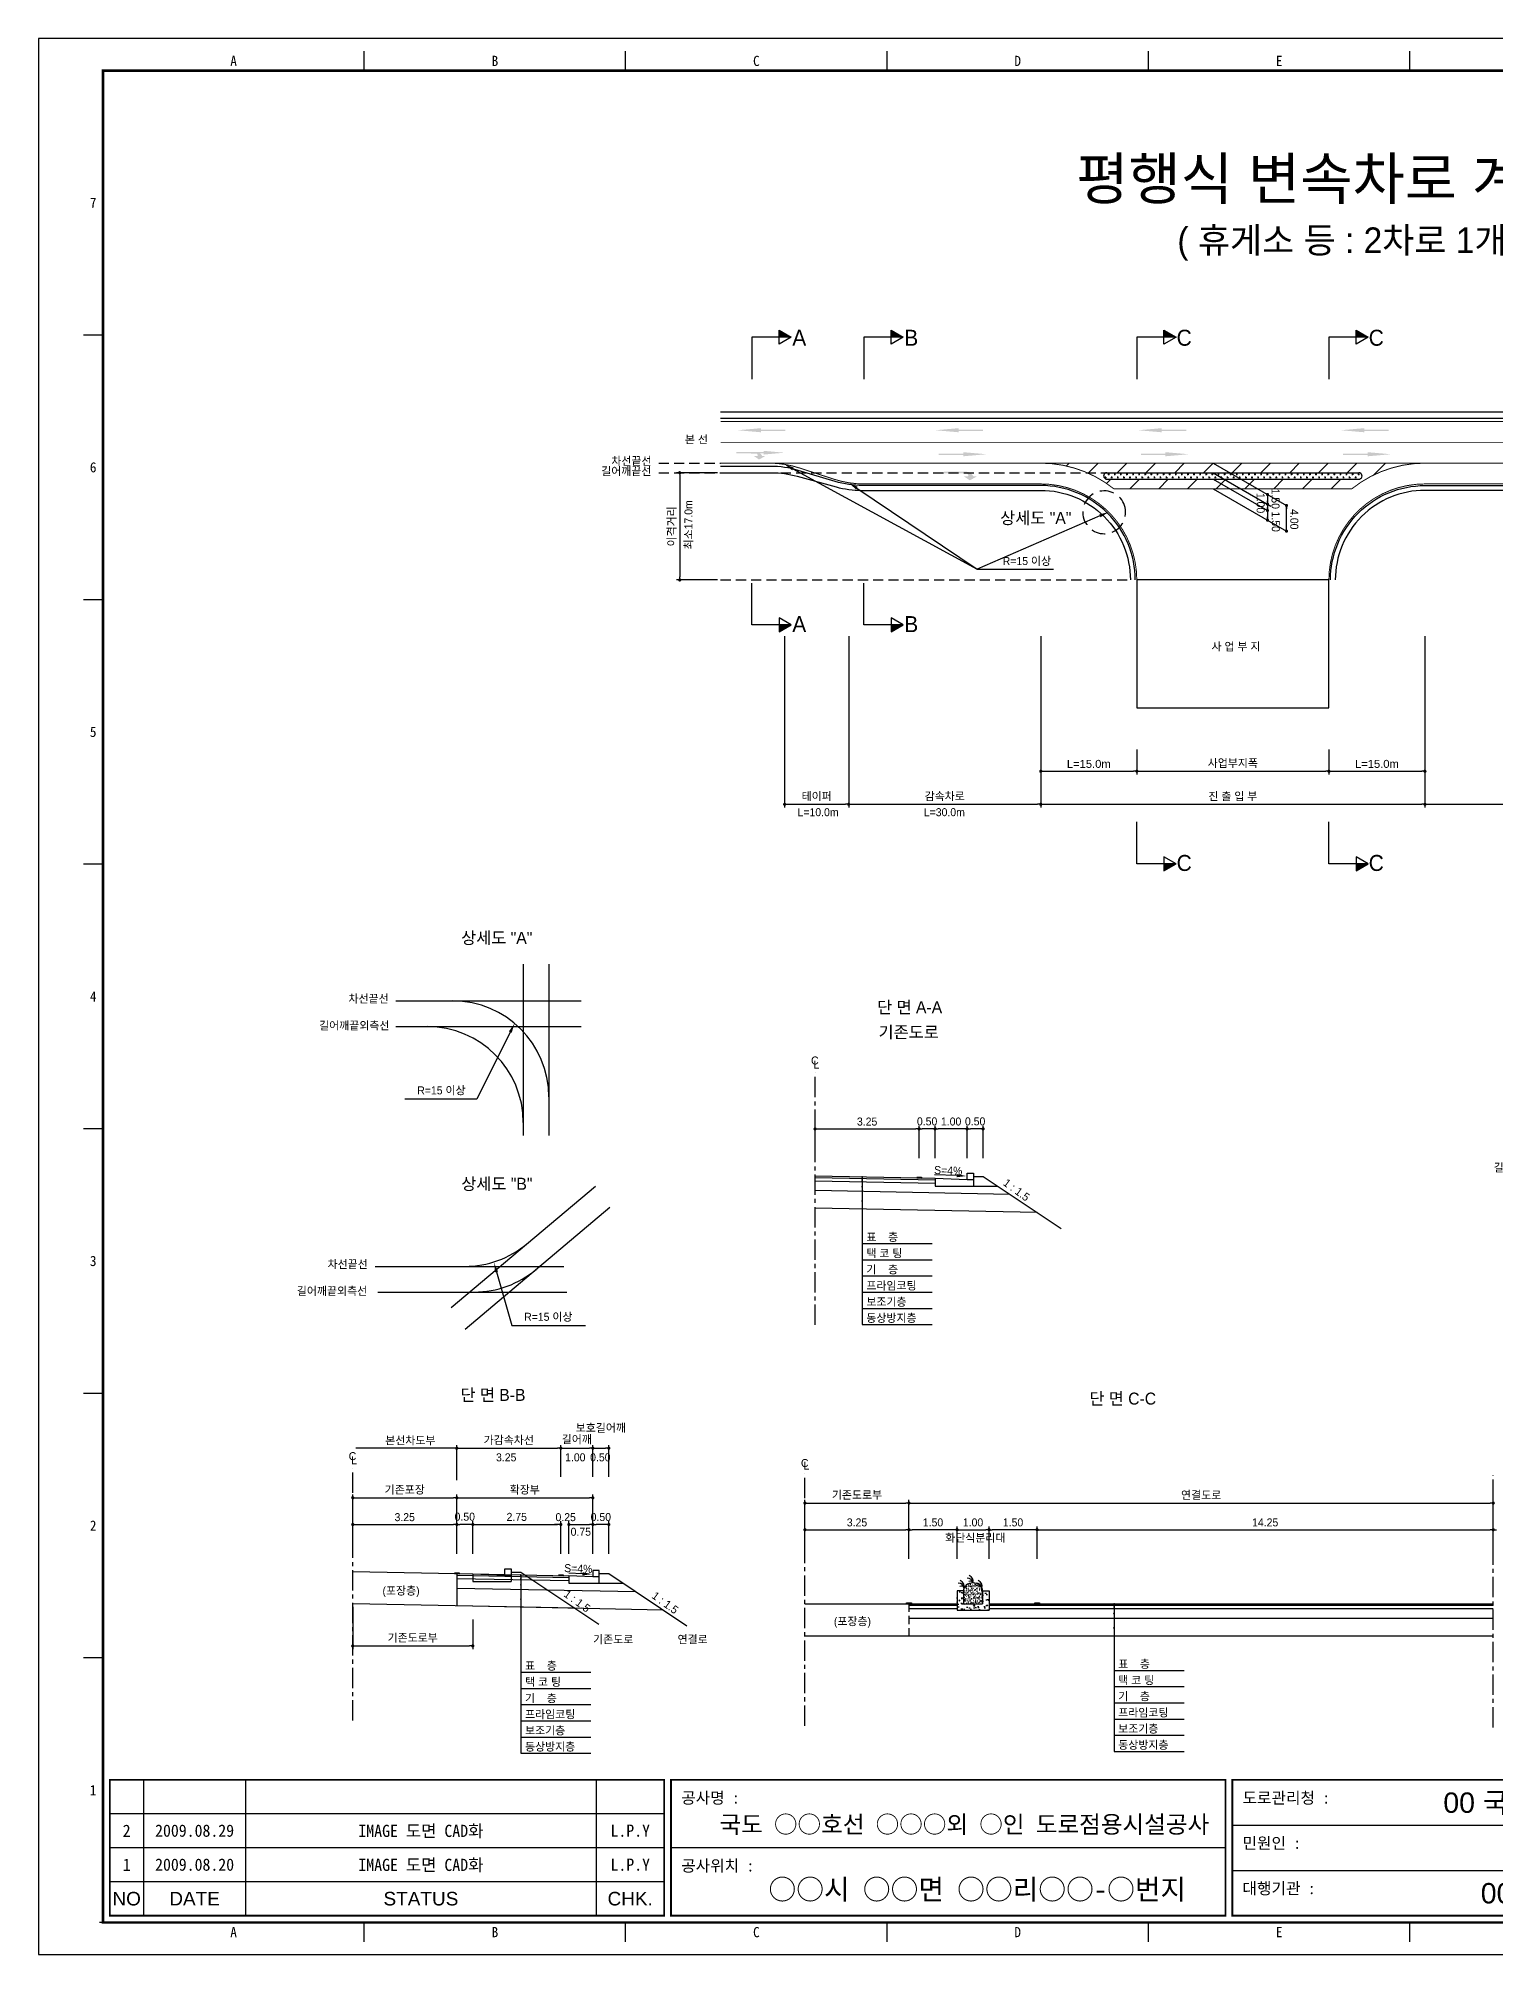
# Model space of a CAD drawing. Header units: millimetres. Extents: x 531 to 954, y 16 to 316.
# Drawn here: x 530.6 to 758.2, y 16.2 to 315.6 of the extents above; entities that cross this region are included whole.
import ezdxf
from ezdxf.enums import TextEntityAlignment as Align

# ---------------------------------------------------------------- set-up
doc = ezdxf.new("R2010")
doc.units = ezdxf.units.MM
doc.linetypes.add('CENTER', pattern=[50.8, 31.75, -6.35, 6.35, -6.35])
doc.linetypes.add('HIDDEN', pattern=[9.525, 6.35, -3.175])
for name, color, linetype in [('CC-GSTR-0004', 4, 'Continuous'), ('CM-LANE-0030', 30, 'Continuous'), ('CZ-DIMT-0002', 7, 'Continuous'), ('CZ-EXST-0002', 1, 'Continuous'), ('CZ-LIN1-0007', 7, 'Continuous'), ('CZ-LIN2-0003', 3, 'Continuous'), ('CZ-LINE-0001', 7, 'Continuous'), ('CZ-TEXT-BOX0', 7, 'Continuous'), ('TITLE', 7, 'Continuous')]:
    doc.layers.add(name, color=color, linetype=linetype)
doc.styles.add('견고딕', font='arial.ttf')
doc.styles.add('돋움', font='')
doc.styles.add('돋음체', font='')
doc.styles.get('돋움').set_extended_font_data('Dotum')
doc.styles.get('돋음체').set_extended_font_data('DotumChe')

# ---------------------------------------------------------------- blocks, each defined once
blk = doc.blocks.new('_Dot')
at = {"color": 0, "linetype": 'ByBlock', "lineweight": -2}
blk.add_line((-0.5, 0), (-1, 0), dxfattribs=at)
at = {"color": 0, "linetype": 'ByBlock', "const_width": 0.5}
blk.add_lwpolyline([(-0.25, 0, 1), (0.25, 0, 1)], format="xyb", close=True, dxfattribs=at)

msp = doc.modelspace()

# ---------------------------------------------------------------- hatches: boundary and pattern name
at = {"layer": 'CM-LANE-0030'}
h = msp.add_hatch(dxfattribs=at)
h.set_pattern_fill('ANSI31', color=256, style=0)
h.set_pattern_definition([(45, (34.225, 18.3756), (-2.245064, 2.245064), [])])
h.paths.add_polyline_path([(687.15, 249.2, -0.170323), (698.55, 245.2), (735.75, 245.2, -0.170323), (747.15, 249.2)])
h.paths.add_polyline_path([(736.83, 247.7, -0.750696), (737.1, 246.78, 0.001926), (736.98, 246.7), (697.32, 246.7, 0.001926), (697.2, 246.78, -0.750696), (697.47, 247.7)], flags=16)
at = {"layer": 'CZ-EXST-0002'}
h = msp.add_hatch(dxfattribs=at)
h.set_pattern_fill('AR-CONC', color=256, scale=0.01, style=0)
h.set_pattern_definition([(50, (-434.0451, 3553.8655), (1.8218467, -0.15939086), [0.1905, -2.0955]), (355, (-434.0451, 3553.8655), (-0.3524283, 1.9105664), [0.1524, -1.6764]), (100.451, (-433.8933, 3553.8522), (1.469425, 1.7511669), [0.1619, -1.7809]), (46.1842, (-434.0451, 3554.3735), (2.7107904, -0.4204233), [0.28575, -3.14325]), (96.6356, (-433.8192, 3554.3384), (2.3740423, 2.4742556), [0.24285, -2.67135]), (351.184, (-434.045, 3554.3735), (2.374046, 2.4742512), [0.2286, -2.5146]), (21, (-433.7911, 3554.2465), (1.5161488, -1.0226552), [0.1905, -2.0955]), (326, (-433.7911, 3554.2465), (0.6180203, 1.8418797), [0.1524, -1.6764]), (71.4514, (-433.6648, 3554.1612), (2.1341649, 0.8192286), [0.1619, -1.7809]), (37.5, (-434.04513, 3553.86546), (0.03088603, 0.84555039), [0, -1.65608, 0, -1.7018, 0, -1.68275]), (7.5, (-434.0451, 3553.8655), (0.66819663, 1.00180575), [0, -0.97028, 0, -1.61798, 0, -0.64135]), (327.5, (-434.61155, 3553.86546), (1.35590595, -0.05728744), [0, -0.635, 0, -1.9812, 0, -2.6289]), (317.5, (-434.8656, 3553.8655), (1.4812918, 0.2542649), [0, -0.8255, 0, -1.31572, 0, -1.8669])])
h.paths.add_polyline_path([(679.07, 70.02), (679.07, 73.02), (678.07, 73.02), (678.07, 71.02), (675.07, 71.02), (675.07, 73.02), (674.07, 73.02), (674.07, 70.02)])
h = msp.add_hatch(dxfattribs=at)
h.set_pattern_fill('AR-SAND', color=256, scale=0.01, style=0)
h.set_pattern_definition([(37.5, (-434.04513, 3553.86546), (-0.016000313, 0.489413237), [0, -0.38608, 0, -0.4318, 0, -0.41275]), (7.5, (-434.04513, 3553.86546), (0.44952328, 0.7168251), [0, -0.20828, 0, -0.34798, 0, -0.13335]), (327.5, (-434.35755, 3553.86546), (0.79099237, 0.001437185), [0, -0.127, 0, -0.4572, 0, -0.5969]), (317.5, (-434.35755, 3553.86546), (0.76355645, 0.22292932), [0, -0.0635, 0, -0.29972, 0, -0.3429])])
edge = h.paths.add_edge_path()
edge.add_ellipse((676.57, 73.02), major_axis=(-1.5, 0), ratio=0.829212, start_angle=180, end_angle=360)
edge.add_line((675.07, 73.02), (675.07, 71.02))
edge.add_line((675.07, 71.02), (678.07, 71.02))
edge.add_line((678.07, 71.02), (678.07, 73.02))
at = {"layer": 'CZ-LIN1-0007'}
for points in [[(643.45, 254.66), (643.45, 254.44), (647.28, 254.45), (647.28, 254.23), (643.45, 254.23), (643.45, 254.02), (639.8, 254.34)], [(674.32, 254.66), (674.32, 254.44), (678.14, 254.45), (678.14, 254.23), (674.32, 254.23), (674.32, 254.02), (670.67, 254.34)], [(706.03, 254.66), (706.03, 254.44), (709.86, 254.45), (709.86, 254.23), (706.03, 254.23), (706.03, 254.02), (702.38, 254.34)], [(737.67, 254.66), (737.67, 254.44), (741.49, 254.45), (741.49, 254.23), (737.67, 254.23), (737.67, 254.02), (734.02, 254.34)], [(642.72, 250.94, -0.267976), (643.63, 250.34), (644.18, 250.34), (643.15, 249.76), (642.32, 250.33), (642.93, 250.34, 0.504994), (642.66, 250.7), (639.6, 250.72), (639.61, 250.96)], [(643.85, 251.12), (643.85, 250.92), (640.42, 250.92), (640.42, 250.73), (643.85, 250.73), (643.85, 250.54), (647.12, 250.83)], [(675.04, 250.91), (675.04, 250.69), (671.22, 250.7), (671.22, 250.48), (675.04, 250.48), (675.04, 250.27), (678.69, 250.59)], [(706.62, 250.91), (706.62, 250.69), (702.79, 250.7), (702.79, 250.48), (706.62, 250.48), (706.62, 250.27), (710.27, 250.59)], [(738.19, 250.91), (738.19, 250.69), (734.36, 250.7), (734.36, 250.48), (738.19, 250.48), (738.19, 250.27), (741.84, 250.59)], [(675.58, 247.85, -0.267976), (676.61, 247.16), (677.24, 247.16), (676.07, 246.51), (675.12, 247.15), (675.81, 247.16, 0.504994), (675.51, 247.58), (672.04, 247.6), (672.04, 247.87)], [(668.53, 137.52), (668.53, 137.64), (667.78, 137.66), (667.78, 137.53)], [(596.31, 75.71), (596.31, 75.83), (595.56, 75.85), (595.56, 75.72)], [(612.56, 75.38), (612.56, 75.51), (611.81, 75.52), (611.81, 75.4)], [(666.95, 71.02), (666.95, 71.14), (666.2, 71.14), (666.2, 71.02)], [(686.95, 71.02), (686.95, 71.14), (686.2, 71.14), (686.2, 71.02)]]:
    msp.add_hatch(color=256, dxfattribs=at).paths.add_polyline_path(points)
at = {"layer": 'CZ-LIN2-0003'}
h = msp.add_hatch(dxfattribs=at)
h.set_pattern_fill('CROSS', color=256, scale=0.075, style=0)
h.set_pattern_definition([(0, (34.225, 18.3756), (0.47625, 0.47625), [0.238125, -0.714375]), (90, (34.3441, 18.2565), (-0.47625, 0.47625), [0.238125, -0.714375])])
h.paths.add_polyline_path([(736.83, 247.7), (697.47, 247.7, 0.750696), (697.2, 246.78, -0.001926), (697.32, 246.7), (736.98, 246.7, -0.001926), (737.1, 246.78, 0.750696)])
at = {"layer": 'CZ-LINE-0001'}
for points in [[(646.27, 269.97), (646.27, 268.87), (648.17, 268.87)], [(663.77, 269.97), (663.77, 268.87), (665.67, 268.87)], [(706.39, 269.97), (706.39, 268.87), (708.29, 268.87)], [(736.39, 269.97), (736.39, 268.87), (738.29, 268.87)], [(648.17, 223.92), (646.27, 223.92), (646.27, 222.82)], [(665.67, 223.92), (663.77, 223.92), (663.77, 222.82)], [(708.29, 186.61), (706.39, 186.61), (706.39, 185.51)], [(738.29, 186.61), (736.39, 186.61), (736.39, 185.51)]]:
    msp.add_hatch(color=256, dxfattribs=at).paths.add_polyline_path(points)

# ---------------------------------------------------------------- linework, layer by layer
at = {"color": 0, "linetype": 'ByBlock', "lineweight": -2}
for p, q in [((722.56, 244.04), (722.56, 243.79)), ((722.56, 243.04), (722.56, 243.29)), ((722.56, 242.54), (722.56, 242.29)), ((722.56, 242.04), (722.56, 242.29)), ((722.56, 240.54), (722.56, 240.79)), ((725.52, 242.33), (725.52, 242.08)), ((725.52, 238.83), (725.52, 239.08)), ((595.69, 95.31), (595.44, 95.31)), ((758.07, 82.57), (758.32, 82.57))]:
    msp.add_line(p, q, dxfattribs=at)
at = {"color": 0, "linetype": 'ByBlock', "const_width": 0.25}
for points in [[(722.56, 244.17, 1), (722.56, 244.42, 1)], [(722.56, 242.92, 1), (722.56, 242.67, 1)], [(722.56, 242.67, 1), (722.56, 242.92, 1)], [(725.52, 242.46, 1), (725.52, 242.71, 1)], [(722.56, 241.92, 1), (722.56, 241.67, 1)], [(722.56, 240.42, 1), (722.56, 240.17, 1)], [(725.52, 238.71, 1), (725.52, 238.46, 1)], [(595.81, 95.31, 1), (596.06, 95.31, 1)], [(757.95, 82.57, 1), (757.7, 82.57, 1)]]:
    msp.add_lwpolyline(points, format="xyb", close=True, dxfattribs=at)
at = {"layer": 'CC-GSTR-0004'}
for p, q in [((675.65, 137.27), (675.65, 138.27)), ((675.65, 138.27), (676.65, 138.27)), ((676.65, 138.27), (676.65, 136.27)), ((670.65, 137.47), (670.65, 136.27)), ((670.65, 137.47), (675.65, 137.27)), ((670.65, 136.27), (676.65, 136.27)), ((675.65, 137.27), (676.65, 137.27))]:
    msp.add_line(p, q, dxfattribs=at)
for points in [[(637.15, 257.2), (842.15, 257.2)], [(637.15, 256.2), (842.15, 256.2)], [(618.19, 75.22), (617.19, 75.22), (613.44, 75.37), (613.44, 74.22), (618.19, 74.22), (618.19, 76.22), (617.19, 76.22), (617.19, 75.22)]]:
    msp.add_lwpolyline(points, dxfattribs=at)
for points in [[(701.9, 230.95, 0.414214), (687.15, 245.7), (659.35, 245.7), (659.35, 245.7, -0.072993), (655.04, 246.33), (655.04, 246.33), (649.26, 248.07), (649.26, 248.07, 0.072993), (644.95, 248.7), (644.95, 248.7), (637.15, 248.7)], [(732.4, 230.95, -0.414214), (747.15, 245.7), (811.03, 245.7), (811.03, 245.7, 0.03724), (813.26, 245.86), (831.04, 248.53), (831.04, 248.53, -0.03724), (833.27, 248.7), (833.27, 248.7), (842.15, 248.7)], [(637.15, 247.7), (645.13, 247.7, -0.067192), (649.1, 247.16), (655.2, 245.49, 0.067192), (659.18, 244.95), (687.15, 244.95, -0.414214), (701.15, 230.95)], [(842.15, 247.7), (833.18, 247.7, 0.034174), (831.13, 247.56), (813.17, 245.09, -0.034174), (811.12, 244.95), (811.12, 244.95), (747.15, 244.95, 0.414214), (733.15, 230.95)]]:
    msp.add_lwpolyline(points, format="xyb", dxfattribs=at)
at = {"layer": 'CM-LANE-0030', "const_width": 0.15}
msp.add_lwpolyline([(637.15, 252.45), (842.15, 252.45)], dxfattribs=at)
msp.add_lwpolyline([(735.75, 245.2), (698.55, 245.2, 0.170323), (687.15, 249.2), (747.15, 249.2, 0.170323)], format="xyb", close=True, dxfattribs=at)
at = {"layer": 'CZ-EXST-0002'}
for p, q in [((606.33, 170.93), (606.33, 144.15)), ((610.32, 170.93), (610.32, 144.15)), ((586.44, 165.19), (615.39, 165.19)), ((586.44, 161.18), (615.39, 161.18)), ((595.05, 117.29), (617.6, 136.27)), ((597.26, 113.92), (619.86, 132.95)), ((583.18, 123.71), (612.65, 123.71)), ((583.59, 119.71), (613.13, 119.71)), ((579.69, 76.04), (598.44, 75.67)), ((598.44, 75.67), (603.44, 75.47)), ((598.44, 75.67), (598.44, 74.47)), ((603.44, 76.47), (604.44, 76.47)), ((603.44, 75.47), (603.44, 76.47)), ((603.44, 75.47), (604.44, 75.47)), ((604.44, 76.47), (604.44, 74.47)), ((604.44, 75.97), (605.94, 75.97)), ((605.94, 75.97), (618.14, 67.83)), ((598.44, 74.47), (604.44, 74.47)), ((579.69, 71.04), (614.37, 70.35)), ((650.32, 71.02), (666.57, 71.02)), ((650.32, 66.02), (666.57, 66.02))]:
    msp.add_line(p, q, dxfattribs=at)
at = {"layer": 'CZ-LIN1-0007'}
for p, q in [((667.78, 137.66), (668.53, 137.64)), ((667.78, 137.53), (668.53, 137.52)), ((668.53, 137.64), (668.53, 137.52)), ((595.56, 75.85), (596.31, 75.83)), ((595.56, 75.72), (596.31, 75.71)), ((596.31, 75.83), (596.31, 75.71)), ((611.81, 75.52), (612.56, 75.51)), ((611.81, 75.4), (612.56, 75.38)), ((612.56, 75.51), (612.56, 75.38)), ((666.2, 71.02), (666.2, 71.14)), ((666.2, 71.14), (666.95, 71.14)), ((666.95, 71.02), (666.2, 71.02)), ((666.95, 71.14), (666.95, 71.02)), ((686.2, 71.14), (686.95, 71.14)), ((686.2, 71.02), (686.2, 71.14)), ((686.95, 71.02), (686.2, 71.02)), ((686.95, 71.14), (686.95, 71.02))]:
    msp.add_line(p, q, dxfattribs=at)
at = {"layer": 'CZ-LIN1-0007', "const_width": 0.15}
for points in [[(637.15, 255.7), (842.15, 255.7)], [(665.96, 249.2), (687.15, 249.2)], [(747.15, 249.2), (790.26, 249.2)]]:
    msp.add_lwpolyline(points, dxfattribs=at)
for points in [[(637.15, 249.2), (644.77, 249.2), (644.77, 249.2, -0.07872), (649.41, 248.46), (649.41, 248.46), (654.89, 246.68, 0.07872), (659.53, 245.95), (687.15, 245.95, -0.414214), (702.15, 230.95)], [(842.15, 249.2), (833.36, 249.2), (833.36, 249.2, 0.040295), (830.96, 249), (830.96, 249), (813.35, 246.14), (813.35, 246.14, -0.040295), (810.94, 245.95), (747.15, 245.95, 0.414214), (732.15, 230.95)]]:
    msp.add_lwpolyline(points, format="xyb", dxfattribs=at)
at = {"layer": 'CZ-LIN1-0007', "linetype": 'HIDDEN', "const_width": 0.15}
msp.add_lwpolyline([(644.77, 249.2), (665.96, 249.2)], dxfattribs=at)
at = {"layer": 'CZ-LIN2-0003'}
for p, q in [((697.32, 246.7), (736.98, 246.7)), ((697.47, 247.7), (736.83, 247.7)), ((651.9, 137.85), (670.65, 137.47)), ((676.65, 137.77), (678.15, 137.77)), ((678.15, 137.77), (690.36, 129.64)), ((651.9, 137.6), (670.65, 137.22)), ((651.9, 137.1), (670.65, 136.72)), ((651.9, 135.6), (682.33, 134.99)), ((676.65, 136.27), (680.4, 136.27)), ((651.9, 132.85), (686.58, 132.16)), ((595.94, 75.72), (595.94, 70.72)), ((595.94, 75.72), (613.44, 75.37)), ((595.94, 75.47), (613.44, 75.12)), ((595.94, 74.97), (613.44, 74.62)), ((618.19, 75.72), (619.69, 75.72)), ((619.69, 75.72), (631.89, 67.58)), ((595.94, 73.47), (623.9, 72.91)), ((618.19, 74.22), (621.94, 74.22)), ((675.07, 73.02), (674.07, 73.02)), ((674.07, 73.02), (674.07, 70.02)), ((675.07, 73.02), (675.07, 71.02)), ((678.07, 73.02), (678.07, 71.02)), ((678.07, 73.02), (679.07, 73.02)), ((679.07, 73.02), (679.07, 70.02)), ((595.94, 70.72), (628.15, 70.07)), ((666.57, 71.02), (674.07, 71.02)), ((666.57, 70.77), (674.07, 70.77)), ((666.57, 70.27), (674.07, 70.27)), ((674.07, 70.02), (679.07, 70.02)), ((675.07, 71.02), (678.07, 71.02)), ((679.07, 71.02), (757.82, 71.02)), ((679.07, 70.77), (757.82, 70.77)), ((679.07, 70.27), (757.82, 70.27)), ((666.57, 68.77), (757.82, 68.77)), ((666.57, 66.02), (757.82, 66.02))]:
    msp.add_line(p, q, dxfattribs=at)
for points in [[(697.32, 246.7, 0.001926), (697.2, 246.78, 0.001926)], [(737.1, 246.78, 0.001926), (736.98, 246.7)]]:
    msp.add_lwpolyline(points, format="xyb", dxfattribs=at)
msp.add_lwpolyline([(732.15, 230.95), (702.15, 230.95), (702.15, 210.95), (732.15, 210.95)], close=True, dxfattribs=at)
for centre, radius, start, end in [((697.47, 247.2), 0.5, 90, 237.5816), ((736.83, 247.2), 0.5, 302.4184, 90), ((595.32, 150.19), 15, 0, 90), ((591.33, 146.18), 15, 0, 90), ((597.21, 138.71), 15, 270, 310.097), ((598.67, 134.71), 15, 270, 310.097), ((675.7, 74.14), 0.88, 7.8639, 92.7752), ((675.59, 74.49), 1, 347.1802, 67.3267), ((674.31, 73.36), 0.88, 7.8639, 92.7752), ((674.77, 73.33), 0.44, 19.771, 124.0366), ((674.2, 73.7), 1, 347.1802, 67.3267), ((676.16, 74.11), 0.44, 19.771, 124.0366), ((677.1, 73.36), 0.88, 7.8639, 92.7752), ((677.55, 73.33), 0.44, 19.771, 124.0366), ((676.99, 73.7), 1, 347.1802, 67.3267)]:
    msp.add_arc(centre, radius, start, end, dxfattribs=at)
msp.add_ellipse((676.57, 73.02), major_axis=(-1.5, 0), ratio=0.829212, start_param=3.141593, end_param=6.283185, dxfattribs=at)
at = {"layer": 'CZ-LINE-0001'}
for p, q in [((646.27, 267.77), (646.27, 269.97)), ((646.27, 269.97), (648.17, 268.87)), ((663.77, 267.77), (663.77, 269.97)), ((663.77, 269.97), (665.67, 268.87)), ((706.39, 267.77), (706.39, 269.97)), ((706.39, 269.97), (708.29, 268.87)), ((736.39, 267.77), (736.39, 269.97)), ((736.39, 269.97), (738.29, 268.87)), ((648.17, 268.87), (642.03, 268.87)), ((642.03, 268.87), (642.03, 262.33)), ((648.17, 268.87), (646.27, 267.77)), ((665.67, 268.87), (659.53, 268.87)), ((659.53, 268.87), (659.53, 262.33)), ((665.67, 268.87), (663.77, 267.77)), ((708.29, 268.87), (702.15, 268.87)), ((702.15, 268.87), (702.15, 262.33)), ((708.29, 268.87), (706.39, 267.77)), ((738.29, 268.87), (732.15, 268.87)), ((732.15, 268.87), (732.15, 262.33)), ((738.29, 268.87), (736.39, 267.77)), ((714.06, 249.2), (725.52, 242.58)), ((636.65, 247.7), (630.27, 247.7)), ((630.77, 247.2), (630.77, 231.45)), ((714.06, 247.7), (723.06, 242.5)), ((714.06, 246.7), (722.56, 241.79)), ((714.06, 245.2), (725.52, 238.58)), ((722.56, 243.79), (722.56, 240.29)), ((725.52, 238.58), (725.52, 242.58)), ((636.65, 230.95), (630.27, 230.95)), ((677.2, 232.64), (689.14, 232.64)), ((642.03, 223.92), (642.03, 230.46)), ((659.53, 223.92), (659.53, 230.46)), ((648.17, 223.92), (646.27, 225.02)), ((646.27, 225.02), (646.27, 222.82)), ((665.67, 223.92), (663.77, 225.02)), ((663.77, 225.02), (663.77, 222.82)), ((648.17, 223.92), (642.03, 223.92)), ((646.27, 222.82), (648.17, 223.92)), ((647.15, 222.17), (647.15, 195.4)), ((657.15, 222.17), (657.15, 195.4)), ((657.15, 222.17), (657.15, 195.4)), ((665.67, 223.92), (659.53, 223.92)), ((663.77, 222.82), (665.67, 223.92)), ((687.15, 222.17), (687.15, 195.4)), ((747.15, 222.17), (747.15, 195.4)), ((687.15, 204.45), (687.15, 195.4)), ((687.15, 204.45), (687.15, 200.57)), ((702.15, 204.45), (702.15, 200.57)), ((702.15, 204.45), (702.15, 200.57)), ((732.15, 204.45), (732.15, 200.57)), ((732.15, 204.45), (732.15, 200.57)), ((747.15, 204.45), (747.15, 195.4)), ((747.15, 204.45), (747.15, 200.57)), ((687.65, 201.07), (701.65, 201.07)), ((702.65, 201.07), (731.65, 201.07)), ((732.65, 201.07), (746.65, 201.07)), ((647.65, 195.9), (656.65, 195.9)), ((657.65, 195.9), (686.65, 195.9)), ((687.65, 195.9), (746.65, 195.9)), ((747.65, 195.9), (811.65, 195.9)), ((702.15, 186.61), (702.15, 193.15)), ((732.15, 186.61), (732.15, 193.15)), ((708.29, 186.61), (702.15, 186.61)), ((708.29, 186.61), (706.39, 187.7)), ((706.39, 187.7), (706.39, 185.51)), ((706.39, 185.51), (708.29, 186.61)), ((738.29, 186.61), (732.15, 186.61)), ((738.29, 186.61), (736.39, 187.7)), ((736.39, 187.7), (736.39, 185.51)), ((736.39, 185.51), (738.29, 186.61)), ((651.9, 140.64), (651.9, 145.69)), ((652.4, 145.19), (667.65, 145.19)), ((668.15, 140.64), (668.15, 145.69)), ((668.15, 140.64), (668.15, 145.69)), ((670.15, 145.19), (668.65, 145.19)), ((670.65, 140.64), (670.65, 145.69)), ((670.65, 140.64), (670.65, 145.69)), ((675.15, 145.19), (671.15, 145.19)), ((675.65, 140.64), (675.65, 145.69)), ((675.65, 143.09), (675.65, 145.69)), ((677.65, 145.19), (676.15, 145.19)), ((678.15, 140.64), (678.15, 145.69)), ((659.26, 137.71), (659.26, 114.63)), ((659.26, 127.29), (670.19, 127.29)), ((659.26, 124.75), (670.19, 124.75)), ((659.26, 122.22), (670.19, 122.22)), ((659.26, 119.69), (670.19, 119.69)), ((659.26, 117.16), (670.19, 117.16)), ((659.26, 114.63), (670.19, 114.63)), ((595.94, 90.33), (595.94, 95.81)), ((595.94, 90.83), (595.94, 95.81)), ((612.19, 90.83), (612.19, 95.81)), ((612.19, 90.83), (612.19, 95.81)), ((617.19, 90.83), (617.19, 95.81)), ((617.19, 90.83), (617.19, 95.81)), ((619.69, 90.83), (619.69, 95.81)), ((595.94, 95.31), (580.19, 95.31)), ((596.44, 95.31), (611.69, 95.31)), ((612.69, 95.31), (616.69, 95.31)), ((617.69, 95.31), (619.19, 95.31)), ((579.69, 83.89), (579.69, 88.06)), ((580.19, 87.56), (595.44, 87.56)), ((595.94, 83.89), (595.94, 88.06)), ((595.94, 83.89), (595.94, 88.06)), ((596.44, 87.56), (616.69, 87.56)), ((617.19, 83.89), (617.19, 88.06)), ((650.32, 83.07), (650.32, 87.24)), ((666.57, 83.07), (666.57, 87.24)), ((666.57, 83.07), (666.57, 87.24)), ((757.82, 83.07), (757.82, 87.24)), ((579.69, 78.83), (579.69, 83.89)), ((595.94, 78.83), (595.94, 83.89)), ((595.94, 78.83), (595.94, 83.89)), ((598.44, 78.83), (598.44, 83.89)), ((598.44, 78.83), (598.44, 83.89)), ((612.19, 78.83), (612.19, 83.89)), ((612.19, 78.83), (612.19, 83.89)), ((613.44, 78.83), (613.44, 83.89)), ((613.44, 78.83), (613.44, 83.89)), ((617.19, 78.83), (617.19, 83.89)), ((617.19, 81.28), (617.19, 83.89)), ((619.69, 78.83), (619.69, 83.89)), ((650.82, 86.74), (666.07, 86.74)), ((667.07, 86.74), (757.32, 86.74)), ((580.19, 83.39), (595.44, 83.39)), ((597.94, 83.39), (596.44, 83.39)), ((598.94, 83.39), (611.69, 83.39)), ((611.69, 83.39), (611.19, 83.39)), ((613.94, 83.39), (616.69, 83.39)), ((613.94, 83.39), (614.44, 83.39)), ((619.19, 83.39), (617.69, 83.39)), ((650.32, 78.02), (650.32, 83.07)), ((650.82, 82.57), (666.07, 82.57)), ((666.57, 78.02), (666.57, 83.07)), ((666.57, 78.02), (666.57, 83.07)), ((673.57, 82.57), (667.07, 82.57)), ((674.07, 78.02), (674.07, 83.07)), ((674.07, 78.02), (674.07, 83.07)), ((674.57, 82.57), (678.57, 82.57)), ((679.07, 78.02), (679.07, 83.07)), ((679.07, 78.02), (679.07, 83.07)), ((686.07, 82.57), (679.57, 82.57)), ((686.57, 78.02), (686.57, 83.07)), ((686.57, 78.02), (686.57, 83.07)), ((687.07, 82.57), (757.32, 82.57)), ((757.82, 78.02), (757.82, 83.07)), ((757.82, 78.02), (757.82, 83.07)), ((605.95, 75.52), (605.95, 47.66)), ((579.69, 70.54), (579.69, 63.92)), ((698.6, 71.02), (698.6, 47.94)), ((598.44, 68.54), (598.44, 63.92)), ((580.19, 64.42), (597.94, 64.42)), ((605.95, 60.31), (616.89, 60.31)), ((698.6, 60.59), (709.54, 60.59)), ((605.95, 57.78), (616.89, 57.78)), ((698.6, 58.06), (709.54, 58.06)), ((605.95, 55.25), (616.89, 55.25)), ((698.6, 55.53), (709.54, 55.53)), ((605.95, 52.72), (616.89, 52.72)), ((698.6, 53), (709.54, 53)), ((605.95, 50.19), (616.89, 50.19)), ((698.6, 50.47), (709.54, 50.47)), ((698.6, 47.94), (709.54, 47.94)), ((605.95, 47.66), (616.89, 47.66))]:
    msp.add_line(p, q, dxfattribs=at)
at = {"layer": 'CZ-LINE-0001', "linetype": 'HIDDEN', "ltscale": 0.25}
for p, q in [((627.49, 249.2), (637.15, 249.2)), ((627.49, 247.7), (697.47, 247.7)), ((637.15, 230.95), (701.15, 230.95))]:
    msp.add_line(p, q, dxfattribs=at)
at = {"layer": 'CZ-LINE-0001', "linetype": 'HIDDEN', "ltscale": 0.35}
msp.add_line((700.39, 241.92), (700.39, 241.92), dxfattribs=at)
at = {"layer": 'CZ-LINE-0001', "linetype": 'CENTER', "ltscale": 0.1}
for p, q in [((651.9, 114.57), (651.9, 153.95)), ((579.69, 52.76), (579.69, 92.14)), ((650.32, 51.95), (650.32, 91.33)), ((757.82, 51.7), (757.82, 91.08))]:
    msp.add_line(p, q, dxfattribs=at)
at = {"layer": 'CZ-LINE-0001', "linetype": 'HIDDEN', "ltscale": 0.2}
msp.add_line((666.57, 71.02), (666.57, 66.02), dxfattribs=at)
at = {"layer": 'CZ-LINE-0001'}
for points in [[(648.44, 248.3), (677.2, 232.64)], [(658.42, 245.29), (677.2, 232.64)], [(696.38, 240.96), (677.2, 232.64)], [(604.29, 160.32), (599.06, 149.85), (587.83, 149.85)], [(674.03, 137.89), (670.53, 138.03)], [(602.16, 122.85), (604.53, 114.48), (616.02, 114.48)], [(615.58, 75.69), (613.44, 75.77)]]:
    msp.add_lwpolyline(points, dxfattribs=at)
at = {"layer": 'CZ-LINE-0001', "linetype": 'HIDDEN', "ltscale": 0.35}
msp.add_arc((697.06, 241.52), 3.35, 6.7667, 6.749, dxfattribs=at)
at = {"layer": 'CZ-LINE-0001', "linetype": 'ByBlock'}
for centre, start, end in [((659.26, 137.65), 0, 180), ((659.26, 137.65), 0, 180), ((659.26, 137.65), 180, 0), ((659.26, 137.65), 180, 0), ((659.26, 137.45), 0, 180), ((659.26, 137.45), 0, 180), ((659.26, 137.45), 180, 0), ((659.26, 137.45), 180, 0), ((659.26, 137.21), 0, 180), ((659.26, 137.21), 0, 180), ((659.26, 137.21), 180, 0), ((659.26, 137.21), 180, 0), ((659.25, 136.96), 0, 180), ((659.25, 136.96), 0, 180), ((659.25, 136.96), 180, 0), ((659.25, 136.96), 180, 0), ((659.25, 136.16), 0, 180), ((659.25, 136.16), 0, 180), ((659.25, 136.16), 180, 0), ((659.25, 136.16), 180, 0), ((659.25, 133.93), 0, 180), ((659.25, 133.93), 0, 180), ((659.25, 133.93), 180, 0), ((659.25, 133.93), 180, 0), ((698.59, 70.27), 0, 180), ((698.59, 70.27), 0, 180), ((698.59, 70.27), 180, 0), ((698.59, 70.27), 180, 0), ((698.59, 69.47), 0, 180), ((698.59, 69.47), 0, 180), ((698.59, 69.47), 180, 0), ((698.59, 69.47), 180, 0), ((698.6, 70.96), 0, 180), ((698.6, 70.96), 0, 180), ((698.6, 70.96), 180, 0), ((698.6, 70.96), 180, 0), ((698.6, 70.76), 0, 180), ((698.6, 70.76), 0, 180), ((698.6, 70.76), 180, 0), ((698.6, 70.76), 180, 0), ((698.6, 70.52), 0, 180), ((698.6, 70.52), 0, 180), ((698.6, 70.52), 180, 0), ((698.6, 70.52), 180, 0), ((698.59, 67.24), 0, 180), ((698.59, 67.24), 0, 180), ((698.59, 67.24), 180, 0), ((698.59, 67.24), 180, 0)]:
    msp.add_arc(centre, 0.0625, start, end, dxfattribs=at)
at = {"layer": 'CZ-LINE-0001'}
for centre, start, end in [((605.95, 75.46), 0, 180), ((605.95, 75.46), 0, 180), ((605.95, 75.46), 180, 0), ((605.95, 75.46), 180, 0), ((605.95, 75.26), 0, 180), ((605.95, 75.26), 0, 180), ((605.95, 75.26), 180, 0), ((605.95, 75.26), 180, 0), ((605.95, 75.02), 0, 180), ((605.95, 75.02), 0, 180), ((605.95, 75.02), 180, 0), ((605.95, 75.02), 180, 0), ((605.95, 74.77), 0, 180), ((605.95, 74.77), 0, 180), ((605.95, 74.77), 180, 0), ((605.95, 74.77), 180, 0), ((605.95, 73.97), 0, 180), ((605.95, 73.97), 0, 180), ((605.95, 73.97), 180, 0), ((605.95, 73.97), 180, 0), ((605.95, 71.74), 0, 180), ((605.95, 71.74), 0, 180), ((605.95, 71.74), 180, 0), ((605.95, 71.74), 180, 0)]:
    msp.add_arc(centre, 0.0625, start, end, dxfattribs=at)
for points in [[(648.32, 248.08), (647.12, 249.01), (648.56, 248.52)], [(658.28, 245.09), (657.18, 246.13), (658.56, 245.5)], [(696.28, 241.19), (697.76, 241.55), (696.48, 240.73)], [(604.07, 160.43), (604.96, 161.66), (604.52, 160.2)], [(674.04, 138.14), (675.53, 137.83), (674.02, 137.64)], [(601.92, 122.78), (601.75, 124.29), (602.4, 122.91)], [(615.59, 75.94), (617.08, 75.63), (615.57, 75.44)]]:
    msp.add_solid(points, dxfattribs=at)
at = {"layer": 'TITLE', "color": 7, "linetype": 'Continuous'}
for p, q in [((581.49, 310.52), (581.49, 313.55)), ((622.31, 310.52), (622.31, 313.55)), ((663.14, 310.52), (663.14, 313.55)), ((703.96, 310.52), (703.96, 313.55)), ((744.79, 310.52), (744.79, 313.55)), ((540.67, 269.2), (537.64, 269.2)), ((540.67, 227.87), (537.64, 227.87)), ((540.67, 186.54), (537.64, 186.54)), ((540.67, 145.21), (537.64, 145.21)), ((540.67, 103.88), (537.64, 103.88)), ((540.67, 62.55), (537.64, 62.55)), ((581.49, 18.2), (581.49, 21.22)), ((622.31, 18.2), (622.31, 21.22)), ((663.14, 18.2), (663.14, 21.22)), ((703.96, 18.2), (703.96, 21.22)), ((744.79, 18.2), (744.79, 21.22))]:
    msp.add_line(p, q, dxfattribs=at)
at = {"layer": 'TITLE', "ltscale": 150}
for p, q in [((547.03, 43.5), (547.03, 22.28)), ((562.95, 43.5), (562.95, 22.28)), ((617.73, 43.5), (617.73, 22.28)), ((628.34, 38.2), (541.73, 38.2)), ((717.07, 36.43), (803.68, 36.43)), ((628.34, 32.89), (541.73, 32.89)), ((716.01, 32.89), (629.4, 32.89)), ((628.34, 27.59), (541.73, 27.59)), ((717.07, 29.36), (803.68, 29.36))]:
    msp.add_line(p, q, dxfattribs=at)
at = {"layer": 'TITLE'}
msp.add_line((949.02, 21.22), (540.16, 21.22), dxfattribs=at)
msp.add_lwpolyline([(530.59, 16.19), (953.95, 16.19), (953.95, 315.56), (530.59, 315.56)], close=True, dxfattribs=at)
at = {"layer": 'TITLE', "linetype": 'Continuous', "const_width": 0.403}
msp.add_lwpolyline([(540.67, 21.22), (540.67, 310.52), (948.91, 310.52), (948.91, 21.22)], close=True, dxfattribs=at)
at = {"layer": 'TITLE', "ltscale": 150, "const_width": 0.265}
for points in [[(541.73, 43.5), (628.34, 43.5), (628.34, 22.28), (541.73, 22.28)], [(629.4, 43.5), (716.01, 43.5), (716.01, 22.28), (629.4, 22.28)], [(803.68, 22.28), (717.07, 22.28), (717.07, 43.5), (803.68, 43.5)]]:
    msp.add_lwpolyline(points, close=True, dxfattribs=at)

# ---------------------------------------------------------------- block references
at = {"layer": 'CZ-LINE-0001', "xscale": 0.5, "yscale": 0.5, "zscale": 0.5}
for p, rotation in [((630.77, 247.7), 90), ((630.77, 230.95), 270), ((687.15, 201.07), 180), ((702.15, 201.07), 180), ((732.15, 201.07), 180), ((647.15, 195.9), 180), ((657.15, 195.9), 180), ((687.15, 195.9), 180), ((747.15, 195.9), 180), ((651.9, 145.19), 180), ((668.15, 145.19), 180), ((670.65, 145.19), 180), ((675.65, 145.19), 180), ((595.94, 95.31), 180), ((612.19, 95.31), 180), ((617.19, 95.31), 180), ((579.69, 87.56), 180), ((595.94, 87.56), 180), ((650.32, 86.74), 180), ((666.57, 86.74), 180), ((579.69, 83.39), 180), ((595.94, 83.39), 180), ((598.44, 83.39), 180), ((613.44, 83.39), 180), ((613.44, 83.39), 180), ((617.19, 83.39), 180), ((650.32, 82.57), 180), ((666.57, 82.57), 180), ((674.07, 82.57), 180), ((679.07, 82.57), 180), ((686.57, 82.57), 180), ((579.69, 64.42), 180)]:
    msp.add_blockref('_Dot', p, dxfattribs=dict(at, rotation=rotation))
for p in [(702.15, 201.07), (732.15, 201.07), (747.15, 201.07), (657.15, 195.9), (687.15, 195.9), (747.15, 195.9), (668.15, 145.19), (670.65, 145.19), (675.65, 145.19), (678.15, 145.19), (612.19, 95.31), (617.19, 95.31), (619.69, 95.31), (595.94, 87.56), (617.19, 87.56), (666.57, 86.74), (757.82, 86.74), (595.94, 83.39), (598.44, 83.39), (612.19, 83.39), (612.19, 83.39), (617.19, 83.39), (619.69, 83.39), (666.57, 82.57), (674.07, 82.57), (679.07, 82.57), (686.57, 82.57), (757.82, 82.57), (598.44, 64.42)]:
    msp.add_blockref('_Dot', p, dxfattribs=at)

# ---------------------------------------------------------------- texts
at = {"layer": 'CZ-DIMT-0002', "style": '돋움'}
for s, height, p in [('A', 2.5, (649.43, 268.79)), ('B', 2.5, (666.92, 268.79)), ('C', 2.5, (709.55, 268.79)), ('C', 2.5, (739.55, 268.79)), ('본 선', 1.25, (633.37, 252.89)), ('길어깨끝선', 1.25, (622.42, 247.94)), ('차선끝선', 1.25, (623.22, 249.53)), ('상세도 "A"', 1.875, (686.37, 240.63)), ('R=15 이상', 1.25, (684.98, 233.9)), ('A', 2.5, (649.43, 224.05)), ('B', 2.5, (666.92, 224.05)), ('사 업 부 지', 1.25, (717.64, 220.54)), ('L=10.0m', 1.25, (652.37, 194.67)), ('L=30.0m', 1.25, (672.09, 194.67)), ('C', 2.5, (709.55, 186.74)), ('C', 2.5, (739.55, 186.74)), ('차선끝선', 1.25, (582.16, 165.53)), ('길어깨끝외측선', 1.25, (579.93, 161.33)), ('C', 1.25, (651.86, 155.88)), ('L', 1.25, (652.13, 155.22)), ('R=15 이상', 1.25, (593.54, 151.21)), ('차선끝선', 1.25, (578.9, 124.05)), ('길어깨끝외측선', 1.25, (576.45, 119.86)), ('R=15 이상', 1.25, (610.24, 115.84)), ('C', 1.25, (579.65, 94.07)), ('L', 1.25, (579.91, 93.41)), ('C', 1.25, (650.28, 92.99)), ('L', 1.25, (650.55, 92.59))]:
    msp.add_text(s, height=height, dxfattribs=at).set_placement(p, align=Align.MIDDLE_CENTER)
msp.add_text('최소17.0m', height=1.25, rotation=90, dxfattribs=at).set_placement((632.75, 235.72))
for s, rotation, p in [('S=4%', 357.7094, (672.7, 138.7)), ('1 : 1.5', 323.8881, (683.36, 135.66)), ('S=4%', 357.7094, (614.92, 76.51)), ('1 : 1.5', 323.8881, (614.74, 71.42)), ('1 : 1.5', 323.8881, (628.49, 71.17))]:
    msp.add_text(s, height=1.25, rotation=rotation, dxfattribs=at).set_placement(p, align=Align.MIDDLE_CENTER)
for s, p in [('길어깨외측선', (757.9, 138.53)), ('표    층', (659.91, 127.67)), ('택 코 팅', (659.91, 125.14)), ('기    층', (659.91, 122.61)), ('프라임코팅', (659.91, 120.08)), ('보조기층', (659.91, 117.55)), ('동상방지층', (659.91, 115.02)), ('3.25', (602.07, 93.26)), ('1.00', (612.86, 93.26)), ('0.50', (616.77, 93.26)), ('화단식분리대', (672.22, 80.69)), ('(포장층)', (584.34, 72.42)), ('(포장층)', (654.84, 67.64)), ('기존도로', (617.23, 64.82)), ('연결로', (630.42, 64.82)), ('표    층', (606.6, 60.7)), ('표    층', (699.25, 60.98)), ('기    층', (606.6, 55.64)), ('택 코 팅', (606.6, 58.17)), ('기    층', (699.25, 55.92)), ('택 코 팅', (699.25, 58.45)), ('프라임코팅', (606.6, 53.11)), ('프라임코팅', (699.25, 53.39)), ('보조기층', (606.6, 50.58)), ('보조기층', (699.25, 50.86)), ('동상방지층', (606.6, 48.05)), ('동상방지층', (699.25, 48.33))]:
    msp.add_text(s, height=1.25, dxfattribs=at).set_placement(p)
at = {"layer": 'CZ-DIMT-0002', "char_height": 1.25, "attachment_point": 5, "rotation": 270, "style": '돋움'}
for s, insert in [('1.00', (721.48, 242.96)), ('1.50', (723.81, 243.63)), ('1.50', (723.85, 240.05)), ('4.00', (726.74, 240.43))]:
    msp.add_mtext(s, dxfattribs=dict(at, insert=insert))
at = {"layer": 'CZ-DIMT-0002', "insert": (588.69, 96.45), "char_height": 1.25, "attachment_point": 5, "style": '돋움'}
msp.add_mtext('본선차도부', dxfattribs=at)
at = {"layer": 'CZ-LINE-0001', "insert": (629.57, 239.32), "char_height": 1.25, "attachment_point": 5, "rotation": 90, "style": '돋움'}
msp.add_mtext('\\A1;이격거리', dxfattribs=at)
at = {"layer": 'CZ-LINE-0001', "char_height": 1.25, "attachment_point": 5, "style": '돋움'}
for s, insert in [('\\A1;{\\fArial|b0|i0|c0|p32;L=15.0m}', (694.65, 202.21)), ('\\A1;사업부지폭', (717.15, 202.27)), ('\\A1;{\\fArial|b0|i0|c0|p32;L=15.0m}', (739.65, 202.21)), ('\\A1;테이퍼', (652.15, 197.09)), ('\\A1;감속차로', (672.15, 197.1)), ('\\A1;진 출 입 부', (717.15, 197.09)), ('\\A1;3.25', (660.03, 146.33)), ('\\A1;0.50', (669.4, 146.36)), ('\\A1;1.00', (673.15, 146.34)), ('\\A1;0.50', (676.9, 146.36)), ('\\A1;보호길어깨', (618.44, 98.42)), ('\\A1;가감속차선', (604.06, 96.51)), ('\\A1;길어깨', (614.69, 96.63)), ('\\A1;기존포장', (587.81, 88.76)), ('\\A1;확장부', (606.56, 88.76)), ('\\A1;기존도로부', (658.45, 87.94)), ('\\A1;연결도로', (712.2, 87.93)), ('\\A1;3.25', (587.81, 84.53)), ('\\A1;0.50', (597.19, 84.6)), ('\\A1;2.75', (605.31, 84.57)), ('\\A1;0.25', (612.95, 84.53)), ('\\A1;0.50', (618.44, 84.55)), ('\\A1;3.25', (658.45, 83.71)), ('\\A1;1.50', (670.32, 83.71)), ('\\A1;1.00', (676.57, 83.71)), ('\\A1;1.50', (682.82, 83.71)), ('\\A1;14.25', (722.2, 83.71)), ('\\A1;0.75', (615.31, 82.25)), ('\\A1;기존도로부', (589.06, 65.62))]:
    msp.add_mtext(s, dxfattribs=dict(at, insert=insert))
at = {"layer": 'CZ-TEXT-BOX0', "style": '돋움'}
for s, p in [('상세도 "A"', (602.18, 175.04)), ('단 면 A-A', (666.67, 164.2)), ('기존도로', (666.52, 160.3)), ('상세도 "B"', (602.2, 136.62)), ('단 면 B-B', (601.59, 103.64)), ('단 면 C-C', (699.95, 103.06))]:
    msp.add_text(s, height=1.875, dxfattribs=at).set_placement(p, align=Align.MIDDLE_CENTER)
at = {"layer": 'TITLE', "color": 3, "linetype": 'Continuous', "style": '돋음체'}
for s, p in [('A', (561.08, 312.04)), ('B', (601.9, 312.04)), ('C', (642.73, 312.04)), ('D', (683.55, 312.04)), ('E', (724.38, 312.04)), ('7', (539.15, 289.87)), ('6', (539.15, 248.54)), ('5', (539.15, 207.21)), ('4', (539.15, 165.88)), ('3', (539.15, 124.55)), ('2', (539.15, 83.22)), ('1', (539.15, 41.89)), ('A', (561.08, 19.71)), ('B', (601.9, 19.71)), ('C', (642.73, 19.71)), ('D', (683.55, 19.71)), ('E', (724.38, 19.71))]:
    msp.add_text(s, height=1.59, dxfattribs=at).set_placement(p, align=Align.MIDDLE)
at = {"layer": 'TITLE', "style": '돋움'}
for s, height, p in [('평행식 변속차로 계획평면도', 6.5, (744, 293.65)), ('( 휴게소 등 : 2차로 1개소 연결 )', 4, (744.05, 284.02))]:
    msp.add_text(s, height=height, dxfattribs=at).set_placement(p, align=Align.MIDDLE_CENTER)
at = {"layer": 'TITLE', "color": 7, "linetype": 'Continuous'}
for s, height, style, p in [('00 국토 관리 사무소', 3.1832, '견고딕', (768.33, 39.97)), ('국도 ○○호선 ○○○외 ○인 도로점용시설공사', 2.7, '돋음체', (675.21, 36.58)), ('○○시 ○○면 ○○리○○-○번지', 3.1832, '돋음체', (677.23, 26.42)), ('00엔지니어링', 3.183, '견고딕', (768.33, 25.82))]:
    msp.add_text(s, height=height, dxfattribs=dict(at, style=style)).set_placement(p, align=Align.MIDDLE)
at = {"layer": 'TITLE', "style": '돋음체'}
for s, p in [('공사명 : ', (630.99, 39.79)), ('도로관리청 :', (718.66, 39.79)), ('민원인 :', (718.66, 32.72)), ('공사위치 :', (630.99, 29.18)), ('대행기관 :', (718.66, 25.64))]:
    msp.add_text(s, height=1.804, dxfattribs=at).set_placement(p)
at = {"layer": 'TITLE', "color": 1, "linetype": 'Continuous', "style": '돋음체'}
msp.add_text('2', height=1.91, dxfattribs=at).set_placement((544.38, 35.55), align=Align.MIDDLE)
at = {"layer": 'TITLE', "linetype": 'Continuous'}
for s, height, style, p in [('2009.08.29', 1.91, '돋음체', (554.99, 35.55)), ('L.P.Y', 1.91, '돋음체', (623.03, 35.55)), ('1', 1.91, '돋음체', (544.38, 30.24)), ('2009.08.20', 1.91, '돋음체', (554.99, 30.24)), ('L.P.Y', 1.91, '돋음체', (623.03, 30.24)), ('NO', 2.122, '견고딕', (544.38, 24.94)), ('DATE', 2.122, '견고딕', (554.99, 24.94)), ('STATUS', 2.122, '견고딕', (590.34, 24.94)), ('CHK.', 2.122, '견고딕', (623.03, 24.94))]:
    msp.add_text(s, height=height, dxfattribs=dict(at, style=style)).set_placement(p, align=Align.MIDDLE)
at = {"layer": 'TITLE', "style": '돋음체'}
for p in [(590.34, 35.55), (590.34, 30.24)]:
    msp.add_text('IMAGE 도면 CAD화', height=1.9099, dxfattribs=at).set_placement(p, align=Align.MIDDLE)

doc.saveas('drawing.dxf')
